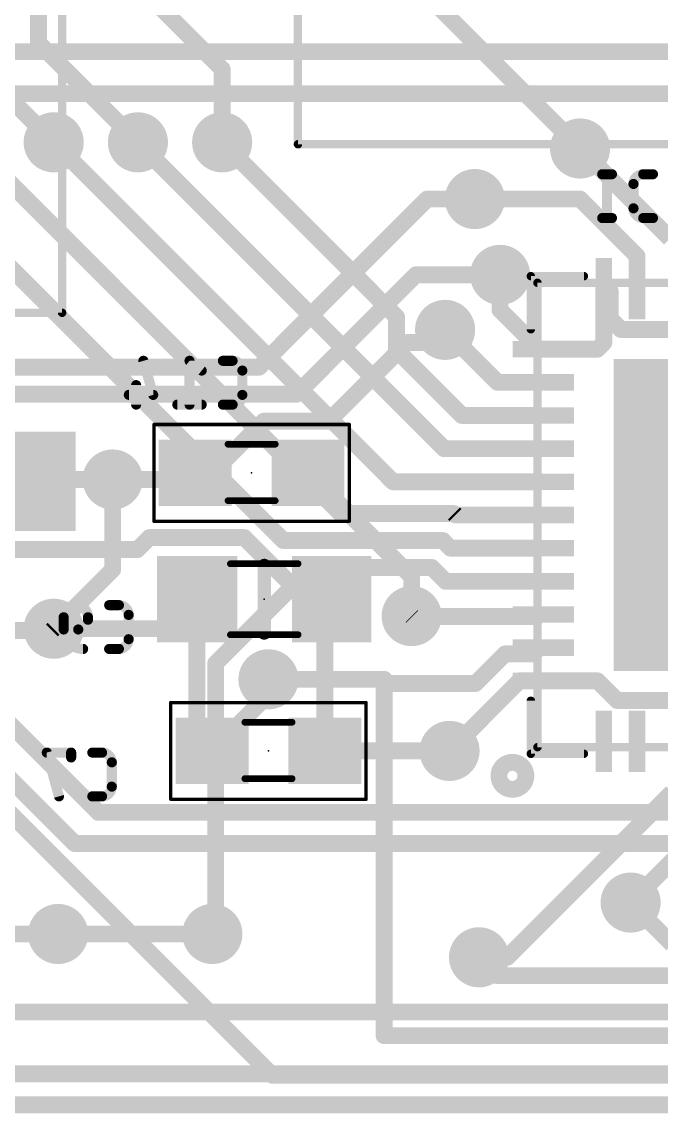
# Model space of a CAD drawing. Extents: x -145 to 0, y -20 to 96.
# Drawn here: x -81.13 to -71.48, y -0.13 to 16.32 of the extents above; entities that cross this region are included whole.
import ezdxf

# ---------------------------------------------------------------- set-up
doc = ezdxf.new("R2010")
doc.units = 0
for name, color, linetype in [('1', 12, 'CONTINUOUS'), ('16', 132, 'CONTINUOUS'), ('18', 110, 'CONTINUOUS'), ('21', 41, 'CONTINUOUS'), ('22', 253, 'CONTINUOUS'), ('24', 53, 'CONTINUOUS'), ('25', 253, 'CONTINUOUS'), ('26', 253, 'CONTINUOUS'), ('40', 132, 'CONTINUOUS'), ('51', 253, 'CONTINUOUS'), ('52', 253, 'CONTINUOUS')]:
    doc.layers.add(name, color=color, linetype=linetype)

# ---------------------------------------------------------------- blocks, each defined once
blk = doc.blocks.new('RECT')
blk.add_solid([(-0.5, -0.5), (0.5, -0.5), (-0.5, 0.5), (0.5, 0.5)])
blk = doc.blocks.new('ROUNDV')
at = {"const_width": 0.5}
blk.add_lwpolyline([(0, -0.25, 1), (0, 0.25, 1), (0, -0.25)], format="xyb", dxfattribs=at)

msp = doc.modelspace()

# ---------------------------------------------------------------- linework, layer by layer
at = {"layer": '1', "const_width": 0.254}
for points in [[(-51.435, 15.875), (-96.0658, 15.875)], [(-86.4963, 15.24), (-53.9456, 15.24)], [(-77.1826, 8.505), (-83.185, 14.5074)], [(-76.319, 8.9114), (-81.915, 14.5074)], [(-75.5276, 9.39), (-80.645, 14.5074)], [(-74.7576, 9.89), (-79.375, 14.5074)], [(-75.4756, 11.878), (-78.105, 14.5074)], [(-72.7075, 14.4145), (-71.35, 13.057)], [(-72.7075, 13.6525), (-74.295, 13.6525)], [(-71.85, 12.795), (-72.7075, 13.6525)], [(-71.85, 12.365), (-71.85, 12.795)], [(-73.914, 11.979), (-73.914, 12.5095)], [(-72.2544, 12.2694), (-72.35, 12.365)], [(-72.35, 12.365), (-72.35, 11.4851)], [(-72.2544, 11.8493), (-72.2544, 12.2694)], [(-73.325, 11.39), (-73.914, 11.979)], [(-75.4756, 11.3771), (-75.4756, 11.878)], [(-72.0907, 11.6856), (-72.2544, 11.8493)], [(-73.9524, 10.89), (-74.743, 11.6805)], [(-68.1093, 11.6856), (-72.0907, 11.6856)], [(-72.4451, 11.39), (-73.325, 11.39)], [(-72.35, 11.4851), (-72.4451, 11.39)], [(-74.4885, 10.39), (-75.4756, 11.3771)], [(-73.325, 10.89), (-73.9524, 10.89)], [(-73.325, 10.39), (-74.4885, 10.39)], [(-73.325, 9.89), (-74.7576, 9.89)], [(-79.756, 9.425), (-79.756, 8.0645)], [(-73.325, 9.39), (-75.5276, 9.39)], [(-74.6074, 8.9114), (-76.319, 8.9114)], [(-74.586, 8.89), (-74.6074, 8.9114)], [(-73.325, 8.89), (-74.586, 8.89)], [(-74.7757, 8.505), (-77.1826, 8.505)], [(-74.6607, 8.39), (-74.7757, 8.505)], [(-73.325, 8.39), (-74.6607, 8.39)], [(-78.2026, 6.6535), (-76.7575, 8.0986)], [(-76.7575, 8.0986), (-74.944, 8.0986)], [(-74.944, 8.0986), (-74.7354, 7.89)], [(-79.756, 8.0645), (-80.645, 7.1755)], [(-74.7354, 7.89), (-73.325, 7.89)], [(-75.2475, 7.366), (-75.2401, 7.3586)], [(-73.3564, 7.3586), (-75.2401, 7.3586)], [(-73.325, 7.39), (-73.3564, 7.3586)], [(-82.455, 7.15), (-80.6705, 7.15)], [(-80.6705, 7.15), (-80.645, 7.1755)], [(-74.2851, 6.35), (-73.8387, 6.7964)], [(-73.8387, 6.7964), (-73.4186, 6.7964)], [(-73.4186, 6.7964), (-73.325, 6.89)], [(-78.2026, 2.624), (-78.2026, 6.6535)], [(-77.4065, 6.4135), (-75.6626, 6.4135)], [(-75.6626, 6.4135), (-75.6626, 6.35)], [(-75.6626, 6.35), (-75.6626, 1.0414)], [(-75.6626, 6.35), (-74.2851, 6.35)], [(-74.676, 5.334), (-73.62, 6.39)], [(-73.62, 6.39), (-73.325, 6.39)], [(-73.325, 6.39), (-72.4451, 6.39)], [(-72.4451, 6.39), (-72.1495, 6.0944)], [(-72.1495, 6.0944), (-70.1093, 6.0944)], [(-77.3495, 0.4445), (-82.455, 5.55)], [(-71.3186, 4.7088), (-73.8049, 2.2225)], [(-70.85, 4.1435), (-71.9455, 3.048)], [(-83.1509, 2.5741), (-80.5787, 2.5741)], [(-78.2525, 2.5741), (-78.2026, 2.624)], [(-74.2315, 2.2225), (-73.8049, 2.2225)], [(-75.6626, 1.0414), (-70.35, 1.0414)], [(-62.865, 0.4445), (-77.3495, 0.4445)], [(-82.55, 0), (0, 0)]]:
    msp.add_lwpolyline(points, dxfattribs=at)
at = {"layer": '1', "const_width": 0.127}
for points in [[(-80.6001, 14.5523, 1), (-80.6899, 14.4625)], [(-79.3301, 14.5523, 1), (-79.4199, 14.4625)], [(-78.0601, 14.5523, 1), (-78.1499, 14.4625)], [(-72.6626, 14.4594, 1), (-72.7524, 14.3696)], [(-74.295, 13.716, 1), (-74.295, 13.589)], [(-72.6626, 13.6974, 1), (-72.7524, 13.6076)], [(-72.7075, 13.589, 1), (-72.7075, 13.716)], [(-71.7865, 12.795, 1), (-71.9135, 12.795)], [(-71.8949, 12.7501, 1), (-71.8051, 12.8399)], [(-73.8505, 12.5095, 1), (-73.9775, 12.5095)], [(-72.3051, 12.4099, 1), (-72.3949, 12.3201)], [(-72.2865, 12.365, 1), (-72.4135, 12.365)], [(-72.1909, 12.2694, 1), (-72.3179, 12.2694)], [(-72.2993, 12.2245, 1), (-72.2095, 12.3143)], [(-71.9135, 12.365, 1), (-71.7865, 12.365)], [(-73.8691, 12.0239, 1), (-73.9589, 11.9341)], [(-73.9775, 11.979, 1), (-73.8505, 11.979)], [(-75.4121, 11.878, 1), (-75.5391, 11.878)], [(-75.5205, 11.8331, 1), (-75.4307, 11.9229)], [(-72.2095, 11.8942, 1), (-72.2993, 11.8044)], [(-72.3179, 11.8493, 1), (-72.1909, 11.8493)], [(-74.6981, 11.7254, 1), (-74.7879, 11.6356)], [(-72.0907, 11.7491, 1), (-72.0907, 11.6221)], [(-72.1356, 11.6407, 1), (-72.0458, 11.7305)], [(-73.325, 11.4535, 1), (-73.325, 11.3265)], [(-72.4451, 11.3265, 1), (-72.4451, 11.4535)], [(-72.4135, 11.4851, 1), (-72.2865, 11.4851)], [(-72.3051, 11.4402, 1), (-72.3949, 11.53)], [(-75.4307, 11.422, 1), (-75.5205, 11.3322)], [(-75.5391, 11.3771, 1), (-75.4121, 11.3771)], [(-73.3699, 11.3451, 1), (-73.2801, 11.4349)], [(-72.49, 11.4349, 1), (-72.4002, 11.3451)], [(-73.9524, 10.9535, 1), (-73.9524, 10.8265)], [(-73.9974, 10.8451, 1), (-73.9075, 10.9349)], [(-73.325, 10.8265, 1), (-73.325, 10.9535)], [(-74.4885, 10.4535, 1), (-74.4885, 10.3265)], [(-74.5334, 10.3451, 1), (-74.4436, 10.4349)], [(-73.325, 10.3265, 1), (-73.325, 10.4535)], [(-74.7576, 9.9535, 1), (-74.7576, 9.8265)], [(-74.8025, 9.8451, 1), (-74.7127, 9.9349)], [(-73.325, 9.8265, 1), (-73.325, 9.9535)], [(-79.6925, 9.425, 1), (-79.8195, 9.425)], [(-75.5276, 9.4535, 1), (-75.5276, 9.3265)], [(-75.5725, 9.3451, 1), (-75.4827, 9.4349)], [(-73.325, 9.3265, 1), (-73.325, 9.4535)], [(-76.319, 8.9749, 1), (-76.319, 8.8479)], [(-76.3639, 8.8665, 1), (-76.2741, 8.9563)], [(-74.5625, 8.9563, 1), (-74.6523, 8.8665)], [(-74.586, 8.9535, 1), (-74.586, 8.8265)], [(-74.6309, 8.8451, 1), (-74.5411, 8.9349)], [(-74.6074, 8.8479, 1), (-74.6074, 8.9749)], [(-73.325, 8.8265, 1), (-73.325, 8.9535)], [(-77.1826, 8.5685, 1), (-77.1826, 8.4415)], [(-77.2275, 8.4601, 1), (-77.1377, 8.5499)], [(-74.7308, 8.5499, 1), (-74.8206, 8.4601)], [(-74.7757, 8.4415, 1), (-74.7757, 8.5685)], [(-74.6607, 8.4535, 1), (-74.6607, 8.3265)], [(-74.7056, 8.3451, 1), (-74.6158, 8.4349)], [(-73.325, 8.3265, 1), (-73.325, 8.4535)], [(-76.7575, 8.1621, 1), (-76.7575, 8.0351)], [(-76.7126, 8.0537, 1), (-76.8024, 8.1435)], [(-74.8991, 8.1435, 1), (-74.9889, 8.0537)], [(-74.944, 8.0351, 1), (-74.944, 8.1621)], [(-79.8195, 8.0645, 1), (-79.6925, 8.0645)], [(-79.7111, 8.0196, 1), (-79.8009, 8.1094)], [(-74.7354, 7.9535, 1), (-74.7354, 7.8265)], [(-74.7803, 7.8451, 1), (-74.6905, 7.9349)], [(-73.325, 7.8265, 1), (-73.325, 7.9535)], [(-75.2026, 7.4109, 1), (-75.2924, 7.3211)], [(-75.2401, 7.4221, 1), (-75.2401, 7.2951)], [(-75.285, 7.3137, 1), (-75.1952, 7.4035)], [(-73.4013, 7.4035, 1), (-73.3115, 7.3137)], [(-73.2801, 7.3451, 1), (-73.3699, 7.4349)], [(-73.3564, 7.2951, 1), (-73.3564, 7.4221)], [(-80.7154, 7.1949, 1), (-80.6256, 7.1051)], [(-80.6899, 7.2204, 1), (-80.6001, 7.1306)], [(-80.6001, 7.1306, 1), (-80.6899, 7.2204)], [(-80.6705, 7.0865, 1), (-80.6705, 7.2135)], [(-73.8387, 6.8599, 1), (-73.8387, 6.7329)], [(-73.7938, 6.7515, 1), (-73.8836, 6.8413)], [(-73.4186, 6.7329, 1), (-73.4186, 6.8599)], [(-73.2801, 6.8451, 1), (-73.3699, 6.9349)], [(-78.1391, 6.6535, 1), (-78.2661, 6.6535)], [(-78.2475, 6.6984, 1), (-78.1577, 6.6086)], [(-73.4635, 6.8413, 1), (-73.3737, 6.7515)], [(-77.4065, 6.477, 1), (-77.4065, 6.35)], [(-75.5991, 6.4135, 1), (-75.7261, 6.4135)], [(-75.5991, 6.35, 1), (-75.7261, 6.35)], [(-75.6626, 6.4135, 1), (-75.6626, 6.2865)], [(-75.6626, 6.35, 1), (-75.6626, 6.477)], [(-74.33, 6.3949, 1), (-74.2402, 6.3051)], [(-74.2851, 6.2865, 1), (-74.2851, 6.4135)], [(-73.62, 6.4535, 1), (-73.62, 6.3265)], [(-73.5751, 6.3451, 1), (-73.6649, 6.4349)], [(-73.325, 6.4535, 1), (-73.325, 6.3265)], [(-73.325, 6.3265, 1), (-73.325, 6.4535)], [(-72.4002, 6.4349, 1), (-72.49, 6.3451)], [(-72.4451, 6.3265, 1), (-72.4451, 6.4535)], [(-75.7261, 6.35, 1), (-75.5991, 6.35)], [(-72.1495, 6.1579, 1), (-72.1495, 6.0309)], [(-72.1944, 6.0495, 1), (-72.1046, 6.1393)], [(-74.7209, 5.3789, 1), (-74.6311, 5.2891)], [(-71.9904, 3.0929, 1), (-71.9006, 3.0031)], [(-80.5787, 2.5106, 1), (-80.5787, 2.6376)], [(-78.2974, 2.619, 1), (-78.2076, 2.5292)], [(-78.2661, 2.624, 1), (-78.1391, 2.624)], [(-78.1577, 2.5791, 1), (-78.2475, 2.6689)], [(-74.2315, 2.286, 1), (-74.2315, 2.159)], [(-73.8498, 2.2674, 1), (-73.76, 2.1776)], [(-73.8049, 2.159, 1), (-73.8049, 2.286)], [(-75.6626, 1.1049, 1), (-75.6626, 0.9779)], [(-75.7261, 1.0414, 1), (-75.5991, 1.0414)], [(-77.3495, 0.508, 1), (-77.3495, 0.381)], [(-77.3944, 0.3996, 1), (-77.3046, 0.4894)]]:
    msp.add_lwpolyline(points, format="xyb", dxfattribs=at)
at = {"layer": '16', "const_width": 0.254}
for points in [[(-79.8139, 21.5209), (-72.7075, 14.4145)], [(-80.8736, 16.006), (-80.8736, 18.4097)], [(-78.105, 15.6113), (-80.0227, 17.529)], [(-79.375, 14.5074), (-80.8736, 16.006)], [(-78.105, 14.5074), (-78.105, 15.6113)], [(-80.645, 14.5074), (-81.28, 15.1424)], [(-75.0136, 13.6525), (-77.5489, 11.1172)], [(-74.295, 13.6525), (-75.0136, 13.6525)], [(-75.184, 12.5095), (-76.9827, 10.7108)], [(-73.914, 12.5095), (-75.184, 12.5095)], [(-74.743, 11.6805), (-74.743, 11.49)], [(-75.3145, 11.49), (-76.5001, 10.3044)], [(-74.743, 11.49), (-75.3145, 11.49)], [(-81.6022, 11.1172), (-77.5489, 11.1172)], [(-76.9827, 10.7108), (-81.4473, 10.7108)], [(-77.4762, 10.3044), (-78.2556, 9.525)], [(-76.5001, 10.3044), (-77.4762, 10.3044)], [(-84.9924, 9.4274), (-79.9719, 4.4069)], [(-80.965, 9.398), (-80.938, 9.425)], [(-80.938, 9.425), (-79.756, 9.425)], [(-79.756, 9.425), (-78.6105, 9.425)], [(-78.6105, 9.425), (-78.5105, 9.525)], [(-78.2556, 9.525), (-78.5105, 9.525)], [(-75.2475, 7.962), (-76.8105, 9.525)], [(-85.2805, 8.89), (-80.3275, 3.937)], [(-79.3825, 8.3686), (-79.2017, 8.5494)], [(-79.2017, 8.5494), (-77.7703, 8.5494)], [(-77.7703, 8.5494), (-76.8409, 7.62)], [(-81.8356, 8.3686), (-79.3825, 8.3686)], [(-75.2475, 7.366), (-75.2475, 7.962)], [(-78.9305, 7.1755), (-78.486, 7.62)], [(-78.486, 7.62), (-78.486, 5.5635)], [(-76.8409, 7.62), (-76.454, 7.62)], [(-76.5565, 7.5175), (-76.454, 7.62)], [(-76.5565, 5.334), (-76.5565, 7.5175)], [(-80.645, 7.1755), (-78.9305, 7.1755)], [(-77.4065, 6.4135), (-77.4065, 6.184)], [(-77.4065, 6.184), (-78.2565, 5.334)], [(-78.486, 5.5635), (-78.2565, 5.334)], [(-74.676, 5.334), (-76.5565, 5.334)], [(-79.9719, 4.4069), (-55.3807, 4.4069)], [(-80.3275, 3.937), (-54.5806, 3.937)], [(-71.9455, 3.048), (-71.3142, 2.4167)], [(-78.2525, 2.5741), (-80.5787, 2.5741)], [(-74.2315, 2.2225), (-73.9558, 1.9468)], [(-73.9558, 1.9468), (-69.6378, 1.9468)], [(-68.834, 1.397), (-89.1246, 1.397)], [(-67.564, 0.4652), (-89.2848, 0.4652)], [(-82.55, 0), (0, 0)]]:
    msp.add_lwpolyline(points, dxfattribs=at)
at = {"layer": '16', "const_width": 0.127}
for points in [[(-80.8287, 16.0509, 1), (-80.9185, 15.9611)], [(-80.9371, 16.006, 1), (-80.8101, 16.006)], [(-78.0415, 15.6113, 1), (-78.1685, 15.6113)], [(-78.1499, 15.5664, 1), (-78.0601, 15.6562)], [(-80.6899, 14.4625, 1), (-80.6001, 14.5523)], [(-79.4199, 14.4625, 1), (-79.3301, 14.5523)], [(-78.1685, 14.5074, 1), (-78.0415, 14.5074)], [(-72.7524, 14.3696, 1), (-72.6626, 14.4594)], [(-75.0136, 13.716, 1), (-75.0136, 13.589)], [(-74.9687, 13.6076, 1), (-75.0585, 13.6974)], [(-74.295, 13.589, 1), (-74.295, 13.716)], [(-75.184, 12.573, 1), (-75.184, 12.446)], [(-75.1391, 12.4646, 1), (-75.2289, 12.5544)], [(-73.914, 12.446, 1), (-73.914, 12.573)], [(-74.6795, 11.6805, 1), (-74.8065, 11.6805)], [(-75.3145, 11.5535, 1), (-75.3145, 11.4265)], [(-75.2696, 11.4451, 1), (-75.3594, 11.5349)], [(-74.8065, 11.49, 1), (-74.6795, 11.49)], [(-74.743, 11.4265, 1), (-74.743, 11.5535)], [(-77.5938, 11.1621, 1), (-77.504, 11.0723)], [(-77.5489, 11.0537, 1), (-77.5489, 11.1807)], [(-77.0276, 10.7557, 1), (-76.9378, 10.6659)], [(-76.9827, 10.6473, 1), (-76.9827, 10.7743)], [(-77.4762, 10.3679, 1), (-77.4762, 10.2409)], [(-77.4313, 10.2595, 1), (-77.5211, 10.3493)], [(-76.545, 10.3493, 1), (-76.4552, 10.2595)], [(-76.5001, 10.2409, 1), (-76.5001, 10.3679)], [(-80.938, 9.4885, 1), (-80.938, 9.3615)], [(-80.8931, 9.3801, 1), (-80.9829, 9.4699)], [(-79.756, 9.4885, 1), (-79.756, 9.3615)], [(-79.756, 9.3615, 1), (-79.756, 9.4885)], [(-78.6105, 9.3615, 1), (-78.6105, 9.4885)], [(-78.5105, 9.5885, 1), (-78.5105, 9.4615)], [(-78.4656, 9.4801, 1), (-78.5554, 9.5699)], [(-78.3005, 9.5699, 1), (-78.2107, 9.4801)], [(-78.2556, 9.4615, 1), (-78.2556, 9.5885)], [(-76.7656, 9.5699, 1), (-76.8554, 9.4801)], [(-81.0099, 9.4429, 1), (-80.9201, 9.3531)], [(-78.6554, 9.4699, 1), (-78.5656, 9.3801)], [(-79.2017, 8.6129, 1), (-79.2017, 8.4859)], [(-79.1568, 8.5045, 1), (-79.2466, 8.5943)], [(-77.7254, 8.5943, 1), (-77.8152, 8.5045)], [(-77.7703, 8.4859, 1), (-77.7703, 8.6129)], [(-79.4274, 8.4135, 1), (-79.3376, 8.3237)], [(-79.3825, 8.3051, 1), (-79.3825, 8.4321)], [(-75.184, 7.962, 1), (-75.311, 7.962)], [(-75.2924, 7.9171, 1), (-75.2026, 8.0069)], [(-78.4225, 7.62, 1), (-78.5495, 7.62)], [(-78.4411, 7.5751, 1), (-78.5309, 7.6649)], [(-76.8409, 7.6835, 1), (-76.8409, 7.5565)], [(-76.4091, 7.5751, 1), (-76.4989, 7.6649)], [(-76.454, 7.5565, 1), (-76.454, 7.6835)], [(-76.8858, 7.5751, 1), (-76.796, 7.6649)], [(-76.493, 7.5175, 1), (-76.62, 7.5175)], [(-76.6014, 7.5624, 1), (-76.5116, 7.4726)], [(-75.311, 7.366, 1), (-75.184, 7.366)], [(-80.645, 7.239, 1), (-80.645, 7.112)], [(-78.9754, 7.2204, 1), (-78.8856, 7.1306)], [(-78.9305, 7.112, 1), (-78.9305, 7.239)], [(-77.343, 6.4135, 1), (-77.47, 6.4135)], [(-77.3616, 6.1391, 1), (-77.4514, 6.2289)], [(-77.47, 6.184, 1), (-77.343, 6.184)], [(-78.4411, 5.6084, 1), (-78.5309, 5.5186)], [(-78.5495, 5.5635, 1), (-78.4225, 5.5635)], [(-78.3014, 5.3789, 1), (-78.2116, 5.2891)], [(-78.3014, 5.2891, 1), (-78.2116, 5.3789)], [(-76.5565, 5.3975, 1), (-76.5565, 5.2705)], [(-74.676, 5.2705, 1), (-74.676, 5.3975)], [(-76.62, 5.334, 1), (-76.493, 5.334)], [(-79.9719, 4.4704, 1), (-79.9719, 4.3434)], [(-80.0168, 4.362, 1), (-79.927, 4.4518)], [(-80.3275, 4.0005, 1), (-80.3275, 3.8735)], [(-80.3724, 3.8921, 1), (-80.2826, 3.9819)], [(-71.9006, 3.0929, 1), (-71.9904, 3.0031)], [(-80.5787, 2.6376, 1), (-80.5787, 2.5106)], [(-78.2525, 2.5106, 1), (-78.2525, 2.6376)], [(-74.1866, 2.2674, 1), (-74.2764, 2.1776)], [(-73.9558, 2.0103, 1), (-73.9558, 1.8833)], [(-74.0007, 1.9019, 1), (-73.9109, 1.9917)]]:
    msp.add_lwpolyline(points, format="xyb", dxfattribs=at)
at = {"layer": '21'}
for points, const_width in [([(-73.45, 12.5218, 1), (-73.45, 12.4582)], 0.0635), ([(-73.4183, 12.49, 1), (-73.4818, 12.49)], 0.0635), ([(-72.65, 12.4582, 1), (-72.65, 12.5218)], 0.0635), ([(-73.4818, 11.69, 1), (-73.4183, 11.69)], 0.0635), ([(-73.4183, 6.09, 1), (-73.4818, 6.09)], 0.0635), ([(-73.728, 4.831, 1), (-73.728, 5.085, 1), (-73.728, 4.831)], 0.4064), ([(-73.4818, 5.29, 1), (-73.4183, 5.29)], 0.0635), ([(-73.45, 5.3217, 1), (-73.45, 5.2583)], 0.0635), ([(-72.65, 5.2583, 1), (-72.65, 5.3217)], 0.0635)]:
    msp.add_lwpolyline(points, format="xyb", dxfattribs=dict(at, const_width=const_width))
for points, const_width in [([(-72.65, 12.49), (-73.45, 12.49)], 0.127), ([(-73.45, 12.49), (-73.45, 11.69)], 0.127), ([(-73.45, 6.09), (-73.45, 5.29)], 0.127), ([(-73.45, 5.29), (-72.65, 5.29)], 0.127), ([(0, 0), (-82.55, 0)], 0.1524)]:
    msp.add_lwpolyline(points, dxfattribs=dict(at, const_width=const_width))
at = {"layer": '22', "const_width": 0.2032}
msp.add_lwpolyline([(-77.47, 8.128), (-77.47, 7.112)], dxfattribs=at)
at = {"layer": '22', "const_width": 0.1016}
for points in [[(-77.4192, 8.128, 1), (-77.5208, 8.128)], [(-77.5208, 7.112, 1), (-77.4192, 7.112)]]:
    msp.add_lwpolyline(points, format="xyb", dxfattribs=at)
at = {"layer": '24'}
for p in [(-77.6605, 9.525), (-77.47, 7.62), (-77.4065, 5.334)]:
    msp.add_point(p, dxfattribs=at)
at = {"layer": '25', "const_width": 0.1524}
for points in [[(-72.3738, 14.0266), (-72.227, 14.0266)], [(-72.3004, 14.0266), (-72.3004, 13.3662)], [(-71.7555, 14.0266), (-71.6087, 14.0266)], [(-71.9022, 13.513), (-71.9022, 13.8798)], [(-72.3738, 13.3662), (-72.227, 13.3662)], [(-71.6087, 13.3662), (-71.7555, 13.3662)]]:
    msp.add_lwpolyline(points, dxfattribs=at)
at = {"layer": '25'}
for points, const_width in [([(-72.3738, 14.0647, 1), (-72.3738, 13.9885)], 0.0762), ([(-72.2623, 14.0266, 1), (-72.3385, 14.0266)], 0.0762), ([(-72.227, 13.9885, 1), (-72.227, 14.0647)], 0.0762), ([(-71.7555, 14.0266, 0.4142), (-71.9022, 13.8798)], 0.1524), ([(-71.7555, 14.0647, 1), (-71.7555, 13.9885)], 0.0762), ([(-71.7555, 13.9885, 1), (-71.7555, 14.0647)], 0.0762), ([(-71.6087, 13.9885, 1), (-71.6087, 14.0647)], 0.0762), ([(-71.8641, 13.8798, 1), (-71.9403, 13.8798)], 0.0762), ([(-71.9403, 13.8798, 1), (-71.8641, 13.8798)], 0.0762), ([(-71.9022, 13.513, 0.4142), (-71.7555, 13.3662)], 0.1524), ([(-71.8641, 13.513, 1), (-71.9403, 13.513)], 0.0762), ([(-71.9403, 13.513, 1), (-71.8641, 13.513)], 0.0762), ([(-72.3738, 13.4043, 1), (-72.3738, 13.3281)], 0.0762), ([(-72.3385, 13.3662, 1), (-72.2623, 13.3662)], 0.0762), ([(-72.227, 13.3281, 1), (-72.227, 13.4043)], 0.0762), ([(-71.7555, 13.4043, 1), (-71.7555, 13.3281)], 0.0762), ([(-71.7555, 13.3281, 1), (-71.7555, 13.4043)], 0.0762), ([(-71.6087, 13.3281, 1), (-71.6087, 13.4043)], 0.0762)]:
    msp.add_lwpolyline(points, format="xyb", dxfattribs=dict(at, const_width=const_width))
at = {"layer": '26'}
for points, const_width in [([(-79.255, 11.2246, 1), (-79.3283, 11.2036)], 0.0762), ([(-78.573, 11.2439, 1), (-78.6206, 11.1843)], 0.0762), ([(-78.5587, 11.2141, 1), (-78.6349, 11.2141)], 0.0762), ([(-78.0937, 11.2522, 1), (-78.0937, 11.176)], 0.0762), ([(-77.8002, 11.0673, 0.4142), (-77.947, 11.2141)], 0.1524), ([(-77.947, 11.2522, 1), (-77.947, 11.176)], 0.0762), ([(-77.947, 11.176, 1), (-77.947, 11.2522)], 0.0762), ([(-78.4372, 11.0376, 1), (-78.3895, 11.0971)], 0.0762), ([(-77.7621, 11.0673, 1), (-77.8383, 11.0673)], 0.0762), ([(-77.8383, 11.0673, 1), (-77.7621, 11.0673)], 0.0762), ([(-79.3636, 10.8472, 1), (-79.4398, 10.8472)], 0.0762), ([(-79.5118, 10.7386, 1), (-79.5118, 10.6624)], 0.0762), ([(-79.1815, 10.69, 1), (-79.1082, 10.7109)], 0.0762), ([(-79.1449, 10.6624, 1), (-79.1449, 10.7386)], 0.0762), ([(-77.947, 10.5537, 0.4142), (-77.8002, 10.7005)], 0.1524), ([(-77.7621, 10.7005, 1), (-77.8383, 10.7005)], 0.0762), ([(-77.8383, 10.7005, 1), (-77.7621, 10.7005)], 0.0762), ([(-79.4398, 10.5537, 1), (-79.3636, 10.5537)], 0.0762), ([(-78.7802, 10.5918, 1), (-78.7802, 10.5156)], 0.0762), ([(-78.6349, 10.5537, 1), (-78.5587, 10.5537)], 0.0762), ([(-78.4134, 10.5156, 1), (-78.4134, 10.5918)], 0.0762), ([(-78.0937, 10.5918, 1), (-78.0937, 10.5156)], 0.0762), ([(-77.947, 10.5918, 1), (-77.947, 10.5156)], 0.0762), ([(-77.947, 10.5156, 1), (-77.947, 10.5918)], 0.0762), ([(-80.1279, 7.3477, 1), (-80.4947, 7.3477)], 0.1524), ([(-79.8082, 7.5692, 1), (-79.8082, 7.493)], 0.0762), ([(-79.5147, 7.3843, 0.4142), (-79.6615, 7.5311)], 0.1524), ([(-79.6615, 7.5692, 1), (-79.6615, 7.493)], 0.0762), ([(-79.6615, 7.493, 1), (-79.6615, 7.5692)], 0.0762), ([(-80.4566, 7.3477, 1), (-80.5328, 7.3477)], 0.0762), ([(-80.0898, 7.3477, 1), (-80.166, 7.3477)], 0.0762), ([(-79.4766, 7.3843, 1), (-79.5528, 7.3843)], 0.0762), ([(-79.5528, 7.3843, 1), (-79.4766, 7.3843)], 0.0762), ([(-80.5328, 7.3477, 1), (-80.4566, 7.3477)], 0.0762), ([(-80.4947, 7.2023, 1), (-80.4947, 7.1261)], 0.0762), ([(-80.4947, 7.1642, 0.4142), (-80.2012, 6.8707)], 0.1524), ([(-80.4566, 7.1642, 1), (-80.5328, 7.1642)], 0.0762), ([(-80.2746, 7.1642, 0.4142), (-80.1278, 7.311)], 0.1524), ([(-80.2746, 7.2023, 1), (-80.2746, 7.1261)], 0.0762), ([(-80.2746, 7.1261, 1), (-80.2746, 7.2023)], 0.0762), ([(-80.166, 7.3477, 1), (-80.0898, 7.3477)], 0.0762), ([(-80.166, 7.311, 1), (-80.0898, 7.311)], 0.0762), ([(-80.0897, 7.311, 1), (-80.1659, 7.311)], 0.0762), ([(-80.5328, 7.1642, 1), (-80.4566, 7.1642)], 0.0762), ([(-79.6615, 6.8707, 0.4142), (-79.5147, 7.0175)], 0.1524), ([(-79.4766, 7.0175, 1), (-79.5528, 7.0175)], 0.0762), ([(-80.2012, 6.8326, 1), (-80.2012, 6.9088)], 0.0762), ([(-79.8082, 6.9088, 1), (-79.8082, 6.8326)], 0.0762), ([(-79.6615, 6.9088, 1), (-79.6615, 6.8326)], 0.0762), ([(-79.6615, 6.8326, 1), (-79.6615, 6.9088)], 0.0762), ([(-79.5528, 7.0175, 1), (-79.4766, 7.0175)], 0.0762), ([(-80.7487, 5.3467, 1), (-80.7487, 5.2705)], 0.0762), ([(-80.712, 5.3188, 1), (-80.7854, 5.2984)], 0.0762), ([(-80.3438, 5.3086, 1), (-80.42, 5.3086)], 0.0762), ([(-80.42, 5.2352, 1), (-80.3438, 5.2352)], 0.0762), ([(-80.3819, 5.2705, 1), (-80.3819, 5.3467)], 0.0762), ([(-80.0622, 5.3467, 1), (-80.0622, 5.2705)], 0.0762), ([(-79.7687, 5.1618, 0.4142), (-79.9155, 5.3086)], 0.1524), ([(-79.9155, 5.3467, 1), (-79.9155, 5.2705)], 0.0762), ([(-79.9155, 5.2705, 1), (-79.9155, 5.3467)], 0.0762), ([(-79.7306, 5.1618, 1), (-79.8068, 5.1618)], 0.0762), ([(-79.8068, 5.1618, 1), (-79.7306, 5.1618)], 0.0762), ([(-79.9155, 4.6482, 0.4142), (-79.7687, 4.795)], 0.1524), ([(-79.7306, 4.795, 1), (-79.8068, 4.795)], 0.0762), ([(-79.8068, 4.795, 1), (-79.7306, 4.795)], 0.0762), ([(-80.602, 4.638, 1), (-80.5286, 4.6584)], 0.0762), ([(-80.0622, 4.6863, 1), (-80.0622, 4.6101)], 0.0762), ([(-79.9155, 4.6863, 1), (-79.9155, 4.6101)], 0.0762), ([(-79.9155, 4.6101, 1), (-79.9155, 4.6863)], 0.0762)]:
    msp.add_lwpolyline(points, format="xyb", dxfattribs=dict(at, const_width=const_width))
at = {"layer": '26', "const_width": 0.1524}
for points in [[(-79.2916, 11.2141), (-79.1449, 10.7005)], [(-78.4134, 11.0673), (-78.5968, 11.2141)], [(-78.5968, 11.2141), (-78.5968, 10.5537)], [(-77.947, 11.2141), (-78.0937, 11.2141)], [(-77.8002, 10.7005), (-77.8002, 11.0673)], [(-79.4017, 10.8472), (-79.4017, 10.5537)], [(-79.1449, 10.7005), (-79.5118, 10.7005)], [(-78.4134, 10.5537), (-78.7802, 10.5537)], [(-78.0937, 10.5537), (-77.947, 10.5537)], [(-79.6615, 7.5311), (-79.8082, 7.5311)], [(-80.4947, 7.3477), (-80.4947, 7.1642)], [(-80.1279, 7.311), (-80.1279, 7.3477)], [(-79.5147, 7.0175), (-79.5147, 7.3843)], [(-80.4947, 7.1642), (-80.2746, 7.1642)], [(-79.8082, 6.8707), (-79.6615, 6.8707)], [(-80.3819, 5.3086), (-80.7487, 5.3086)], [(-80.7487, 5.3086), (-80.5653, 4.6482)], [(-80.3819, 5.2352), (-80.3819, 5.3086)], [(-79.9155, 5.3086), (-80.0622, 5.3086)], [(-79.7687, 4.795), (-79.7687, 5.1618)], [(-80.0622, 4.6482), (-79.9155, 4.6482)]]:
    msp.add_lwpolyline(points, dxfattribs=at)
at = {"layer": '40', "const_width": 0.0508}
for points in [[(-76.1875, 10.254), (-79.1335, 10.254)], [(-79.1335, 10.254), (-79.1335, 8.796)], [(-76.1875, 8.796), (-76.1875, 10.254)], [(-79.1335, 8.796), (-76.1875, 8.796)], [(-75.9335, 6.063), (-78.8795, 6.063)], [(-78.8795, 6.063), (-78.8795, 4.605)], [(-75.9335, 4.605), (-75.9335, 6.063)], [(-78.8795, 4.605), (-75.9335, 4.605)]]:
    msp.add_lwpolyline(points, dxfattribs=at)
at = {"layer": '40', "const_width": 0.0254}
for points in [[(-79.1335, 10.2667, 1), (-79.1335, 10.2413)], [(-79.1208, 10.254, 1), (-79.1462, 10.254)], [(-76.1748, 10.254, 1), (-76.2002, 10.254)], [(-76.1875, 10.2413, 1), (-76.1875, 10.2667)], [(-79.1335, 8.8087, 1), (-79.1335, 8.7833)], [(-79.1462, 8.796, 1), (-79.1208, 8.796)], [(-76.2002, 8.796, 1), (-76.1748, 8.796)], [(-76.1875, 8.7833, 1), (-76.1875, 8.8087)], [(-78.8795, 6.0757, 1), (-78.8795, 6.0503)], [(-78.8668, 6.063, 1), (-78.8922, 6.063)], [(-75.9208, 6.063, 1), (-75.9462, 6.063)], [(-75.9335, 6.0503, 1), (-75.9335, 6.0757)], [(-78.8795, 4.6177, 1), (-78.8795, 4.5923)], [(-78.8922, 4.605, 1), (-78.8668, 4.605)], [(-75.9462, 4.605, 1), (-75.9208, 4.605)], [(-75.9335, 4.5923, 1), (-75.9335, 4.6177)]]:
    msp.add_lwpolyline(points, format="xyb", dxfattribs=at)
at = {"layer": '51', "const_width": 0.127}
for points in [[(-76.962, 14.478), (-76.962, 29.972)], [(-80.518, 27.432), (-80.518, 11.938)], [(-61.468, 14.478), (-76.962, 14.478)], [(-73.35, 12.39), (-66.35, 12.39)], [(-73.35, 5.39), (-73.35, 12.39)], [(-80.518, 11.938), (-96.012, 11.938)], [(-66.35, 5.39), (-73.35, 5.39)]]:
    msp.add_lwpolyline(points, dxfattribs=at)
at = {"layer": '51', "const_width": 0.0635}
for points in [[(-76.962, 14.5098, 1), (-76.962, 14.4463)], [(-76.9938, 14.478, 1), (-76.9303, 14.478)], [(-73.35, 12.4218, 1), (-73.35, 12.3582)], [(-73.3183, 12.39, 1), (-73.3818, 12.39)], [(-80.5498, 11.938, 1), (-80.4862, 11.938)], [(-80.518, 11.9063, 1), (-80.518, 11.9698)], [(-73.35, 5.4218, 1), (-73.35, 5.3583)], [(-73.3818, 5.39, 1), (-73.3183, 5.39)]]:
    msp.add_lwpolyline(points, format="xyb", dxfattribs=at)
at = {"layer": '52', "const_width": 0.1016}
for points in [[(-77.3045, 9.957), (-78.0165, 9.957)], [(-77.3045, 9.106), (-78.0165, 9.106)], [(-76.96, 8.155), (-77.98, 8.155)], [(-76.96, 7.085), (-77.98, 7.085)], [(-77.0505, 5.766), (-77.7625, 5.766)], [(-77.0505, 4.915), (-77.7625, 4.915)]]:
    msp.add_lwpolyline(points, dxfattribs=at)
at = {"layer": '52', "const_width": 0.0508}
for points in [[(-78.0165, 9.9824, 1), (-78.0165, 9.9316)], [(-77.3045, 9.9316, 1), (-77.3045, 9.9824)], [(-78.0165, 9.1314, 1), (-78.0165, 9.0806)], [(-77.3045, 9.0806, 1), (-77.3045, 9.1314)], [(-77.98, 8.1804, 1), (-77.98, 8.1296)], [(-76.96, 8.1296, 1), (-76.96, 8.1804)], [(-77.98, 7.1104, 1), (-77.98, 7.0596)], [(-76.96, 7.0596, 1), (-76.96, 7.1104)], [(-77.7625, 5.7914, 1), (-77.7625, 5.7406)], [(-77.0505, 5.7406, 1), (-77.0505, 5.7914)], [(-77.7625, 4.9404, 1), (-77.7625, 4.8896)], [(-77.0505, 4.8896, 1), (-77.0505, 4.9404)]]:
    msp.add_lwpolyline(points, format="xyb", dxfattribs=at)

# ---------------------------------------------------------------- block references
at = {"layer": '1', "xscale": 0.8, "yscale": 0.25}
for p, rotation in [((-72.35, 12.365), 270), ((-71.85, 12.365), 270), ((-72.35, 5.415), 90), ((-71.85, 5.415), 90)]:
    msp.add_blockref('RECT', p, dxfattribs=dict(at, rotation=rotation))
at = {"layer": '1'}
for p, xscale, yscale in [((-73.325, 11.39), 0.8, 0.25), ((-69.85, 8.89), 4.7, 4.7), ((-73.325, 10.89), 0.8, 0.25), ((-73.325, 10.39), 0.8, 0.25), ((-73.325, 9.89), 0.8, 0.25), ((-73.325, 9.39), 0.8, 0.25), ((-73.325, 8.89), 0.8, 0.25), ((-73.325, 8.39), 0.8, 0.25), ((-73.325, 7.89), 0.8, 0.25), ((-73.325, 7.39), 0.8, 0.25), ((-73.325, 6.89), 0.8, 0.25), ((-73.325, 6.39), 0.8, 0.25)]:
    msp.add_blockref('RECT', p, dxfattribs=dict(at, xscale=xscale, yscale=yscale))
at = {"layer": '16', "xscale": 1.3, "yscale": 1.5}
msp.add_blockref('RECT', (-80.965, 9.398), dxfattribs=at)
at = {"layer": '16', "xscale": 1.1, "rotation": 180}
for p in [(-78.5105, 9.525), (-76.8105, 9.525), (-78.2565, 5.334), (-76.5565, 5.334)]:
    msp.add_blockref('RECT', p, dxfattribs=at)
at = {"layer": '16', "xscale": 1.2, "yscale": 1.3, "rotation": 180}
for p in [(-78.486, 7.62), (-76.454, 7.62)]:
    msp.add_blockref('RECT', p, dxfattribs=at)
at = {"layer": '18', "xscale": 0.9064, "yscale": 0.9064}
for p in [(-80.645, 14.5074), (-80.645, 14.5074), (-79.375, 14.5074), (-79.375, 14.5074), (-78.105, 14.5074), (-78.105, 14.5074), (-72.7075, 14.4145), (-72.7075, 14.4145), (-74.295, 13.6525), (-74.295, 13.6525), (-73.914, 12.5095), (-73.914, 12.5095), (-74.743, 11.6805), (-74.743, 11.6805), (-79.756, 9.425), (-79.756, 9.425), (-75.2475, 7.366), (-75.2475, 7.366), (-80.645, 7.1755), (-80.645, 7.1755), (-77.4065, 6.4135), (-77.4065, 6.4135), (-74.676, 5.334), (-74.676, 5.334), (-71.9455, 3.048), (-71.9455, 3.048), (-80.5787, 2.5741), (-80.5787, 2.5741), (-78.2525, 2.5741), (-78.2525, 2.5741), (-74.2315, 2.2225), (-74.2315, 2.2225)]:
    msp.add_blockref('ROUNDV', p, dxfattribs=at)
at = {"layer": '51', "xscale": 0.55, "yscale": 0.25}
for p, rotation in [((-72.35, 12.115), 270), ((-71.85, 12.115), 270), ((-72.35, 5.665), 90), ((-71.85, 5.665), 90)]:
    msp.add_blockref('RECT', p, dxfattribs=dict(at, rotation=rotation))
for p in [(-73.075, 11.39), (-73.075, 10.89), (-73.075, 10.39), (-73.075, 9.89), (-73.075, 9.39), (-73.075, 8.89), (-73.075, 8.39), (-73.075, 7.89), (-73.075, 7.39), (-73.075, 6.89), (-73.075, 6.39)]:
    msp.add_blockref('RECT', p, dxfattribs=at)
at = {"layer": '52', "xscale": 0.7501, "yscale": 1.4501}
msp.add_blockref('RECT', (-81.1844, 9.3969), dxfattribs=at)
at = {"layer": '52', "rotation": 180}
for p, xscale, yscale in [((-78.2408, 9.5301), 0.5001, 0.95), ((-77.0724, 9.5301), 0.5001, 0.95), ((-78.1732, 7.62), 0.5936, 1.3), ((-76.7616, 7.62), 0.5832, 1.3), ((-77.9868, 5.3391), 0.5001, 0.95), ((-76.8184, 5.3391), 0.5001, 0.95)]:
    msp.add_blockref('RECT', p, dxfattribs=dict(at, xscale=xscale, yscale=yscale))

doc.saveas('drawing.dxf')
